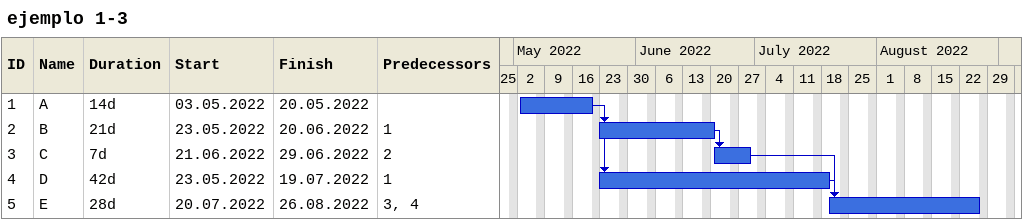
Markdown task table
ejemplo 1-3

| ID | Task | Duration | Start | Finish | Predecessors |
|---|---|---|---|---|---|
| 1 | A | 14d | 2022-05-03 | 2022-05-20 |  |
| 2 | B | 21d | 2022-05-23 | 2022-06-20 | 1 |
| 3 | C | 7d | 2022-06-21 | 2022-06-29 | 2 |
| 4 | D | 42d | 2022-05-23 | 2022-07-19 | 1 |
| 5 | E | 28d | 2022-07-20 | 2022-08-26 | 3, 4 |
